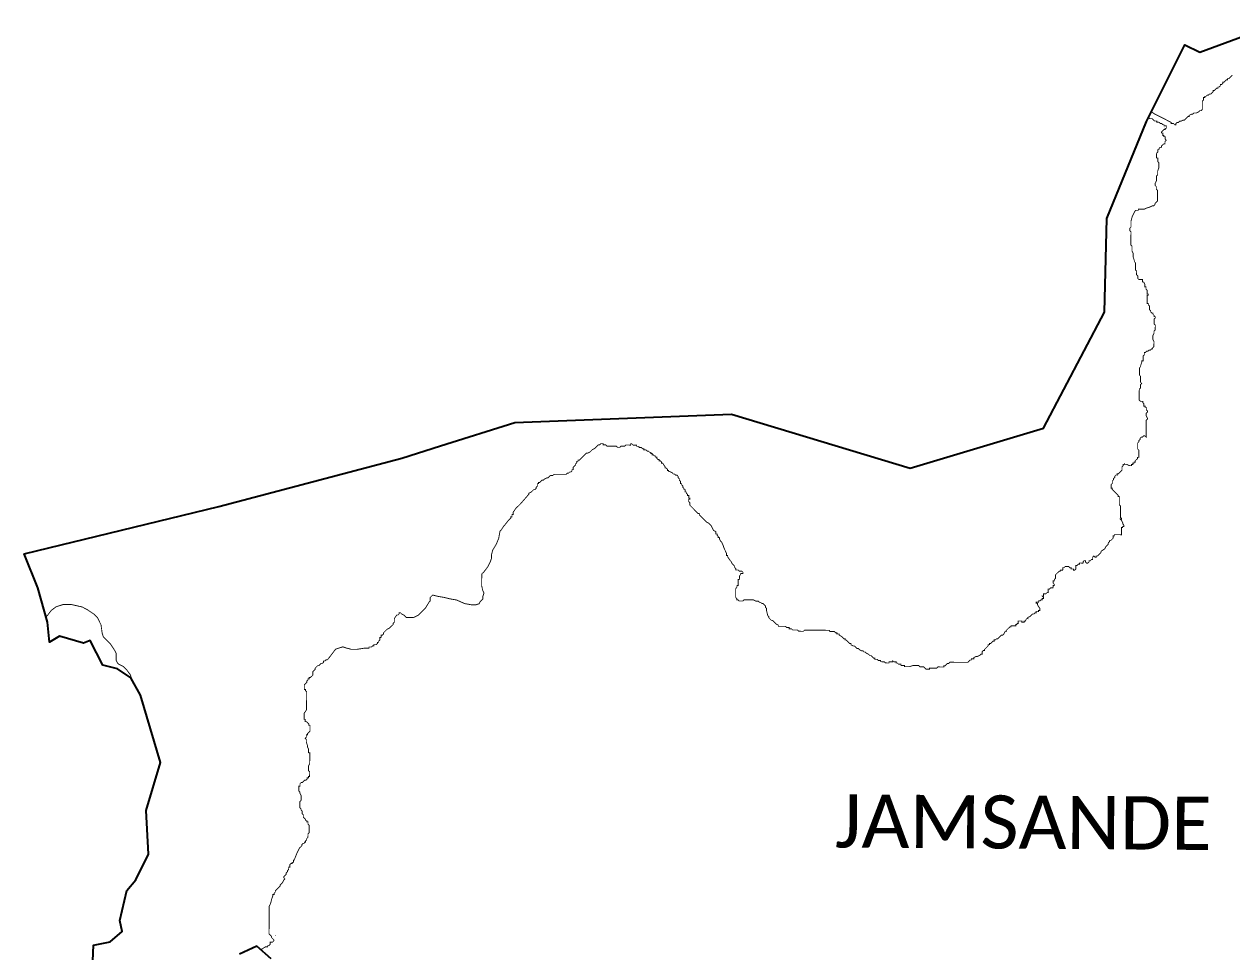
# Model space of a CAD drawing. Header units: metres. Extents: x 325786 to 333768, y 1808927 to 1815015.
# Drawn here: x 325983 to 330076, y 1811578 to 1814723 of the extents above; entities that cross this region are included whole.
import ezdxf

# ---------------------------------------------------------------- set-up
doc = ezdxf.new("R2010")
doc.units = ezdxf.units.M
for name, color, linetype in [('HAZARDS LINE', 1, 'Continuous'), ('village', 3, 'Continuous'), ('VILLAGE NAME', 250, 'Continuous')]:
    doc.layers.add(name, color=color, linetype=linetype)
doc.styles.get("Standard").update_dxf_attribs({"font": 'simplex.shx'})

msp = doc.modelspace()

# ---------------------------------------------------------------- linework, layer by layer
at = {"layer": 'HAZARDS LINE', "lineweight": 18, "const_width": 3}
for points in [[(330077.6, 1814550.1), (330073.5, 1814546.1), (330069.5, 1814542), (330065.4, 1814538), (330061.3, 1814538.1), (330061.3, 1814534), (330057.3, 1814534), (330053.2, 1814530), (330049.1, 1814526), (330045.1, 1814526.1), (330045.1, 1814522), (330041, 1814518), (330036.9, 1814518), (330036.9, 1814514), (330032.8, 1814510), (330028.8, 1814510), (330028.8, 1814506), (330024.7, 1814506), (330020.6, 1814502), (330016.6, 1814498), (330012.5, 1814498), (330012.5, 1814494), (330008.4, 1814489.9), (330004.3, 1814485.9), (330000.3, 1814486), (329996.2, 1814482), (329992.2, 1814482), (329988.1, 1814478), (329984.1, 1814478), (329984, 1814474), (329980, 1814474), (329980, 1814470), (329979.9, 1814465.9), (329975.9, 1814461.9), (329975.8, 1814457.9), (329975.8, 1814453.8), (329975.8, 1814449.8), (329975.7, 1814445.7), (329975.7, 1814441.7), (329975.7, 1814437.6), (329975.6, 1814433.6), (329971.6, 1814429.6), (329967.5, 1814429.6), (329963.5, 1814425.6), (329955.3, 1814421.6), (329951.3, 1814421.7), (329947.3, 1814421.7), (329943.2, 1814417.7), (329939.1, 1814417.7), (329931, 1814413.7), (329931, 1814409.7), (329927, 1814409.7), (329922.9, 1814405.7), (329918.8, 1814401.7), (329914.7, 1814397.7), (329910.7, 1814397.7), (329902.6, 1814393.7), (329898.5, 1814393.8), (329894.5, 1814389.7), (329890.4, 1814389.8), (329886.3, 1814385.8), (329886.3, 1814381.7), (329882.3, 1814381.8), (329878.3, 1814385.8), (329874.2, 1814385.9), (329870.2, 1814385.9), (329870.2, 1814389.9), (329813.8, 1814418.7), (329802.6, 1814425.8)], [(329793, 1814406.7), (329793.5, 1814406.7), (329797.5, 1814402.6), (329801.6, 1814402.6), (329805.6, 1814402.6), (329809.6, 1814398.5), (329813.6, 1814394.4), (329817.7, 1814394.4), (329821.7, 1814394.3), (329821.7, 1814390.3), (329825.7, 1814390.3), (329829.8, 1814390.2), (329833.8, 1814386.2), (329837.8, 1814386.1), (329841.8, 1814382.1), (329845.9, 1814382), (329845.9, 1814378), (329849.9, 1814378), (329853.9, 1814377.9), (329853.9, 1814373.9), (329853.9, 1814369.8), (329849.8, 1814369.9), (329849.8, 1814365.8), (329845.8, 1814365.9), (329841.7, 1814361.8), (329837.6, 1814357.8), (329837.6, 1814353.8), (329841.6, 1814353.8), (329841.6, 1814349.7), (329841.6, 1814345.7), (329845.6, 1814345.6), (329845.6, 1814341.6), (329849.6, 1814341.6), (329849.6, 1814337.5), (329849.6, 1814333.5), (329853.6, 1814329.4), (329849.5, 1814325.4), (329849.4, 1814317.3), (329845.4, 1814317.3), (329837.2, 1814309.3), (329837.2, 1814305.3), (329833.2, 1814305.3), (329829.1, 1814301.3), (329829.1, 1814297.3), (329825, 1814297.3), (329825, 1814293.2), (329825, 1814289.2), (329820.9, 1814285.2), (329820.8, 1814281.1), (329820.8, 1814277.1), (329820.8, 1814273.1), (329820.8, 1814269), (329824.8, 1814269), (329824.8, 1814264.9), (329824.7, 1814260.9), (329824.7, 1814256.9), (329828.7, 1814252.8), (329828.7, 1814248.7), (329828.7, 1814244.7), (329828.6, 1814240.7), (329828.6, 1814236.6), (329824.5, 1814224.5), (329824.4, 1814220.5), (329824.4, 1814216.4), (329824.4, 1814212.4), (329820.3, 1814208.4), (329820.3, 1814204.3), (329820.2, 1814200.3), (329820.2, 1814192.2), (329816.1, 1814184.1), (329816, 1814180.1), (329816, 1814176.1), (329820, 1814172), (329820, 1814167.9), (329819.9, 1814163.9), (329824, 1814159.8), (329823.9, 1814155.8), (329823.9, 1814151.7), (329823.9, 1814147.7), (329823.8, 1814139.6), (329823.8, 1814135.6), (329823.7, 1814131.5), (329823.7, 1814127.5), (329823.7, 1814123.4), (329819.6, 1814119.4), (329815.5, 1814115.4), (329815.5, 1814111.4), (329811.4, 1814107.4), (329807.4, 1814107.4), (329799.3, 1814103.4), (329787.1, 1814099.5), (329779, 1814095.5), (329774.9, 1814095.5), (329770.9, 1814095.5), (329766.9, 1814095.6), (329762.8, 1814095.6), (329758.8, 1814095.6), (329758.7, 1814091.6), (329754.7, 1814091.6), (329750.7, 1814091.6), (329746.6, 1814087.6), (329742.5, 1814079.6), (329738.4, 1814071.5), (329734.2, 1814055.4), (329734.2, 1814051.3), (329734.1, 1814047.3), (329734.1, 1814043.3), (329734.1, 1814039.2), (329734.1, 1814035.2), (329730, 1814031.2), (329729.9, 1814027.1), (329729.9, 1814023.1), (329733.9, 1814019), (329733.9, 1814015), (329733.9, 1814010.9), (329733.8, 1813998.8), (329733.7, 1813990.7), (329733.7, 1813986.7), (329733.6, 1813982.6), (329733.6, 1813978.6), (329733.6, 1813974.5), (329737.6, 1813970.5), (329737.6, 1813966.4), (329737.5, 1813962.4), (329737.5, 1813958.3), (329737.5, 1813954.3), (329741.5, 1813946.2), (329741.4, 1813934), (329745.3, 1813921.9), (329745.3, 1813917.8), (329749.3, 1813913.8), (329749.2, 1813905.7), (329749.2, 1813901.6), (329749.1, 1813893.5), (329749.1, 1813889.5), (329753.1, 1813885.4), (329753.1, 1813881.4), (329753, 1813877.3), (329753, 1813873.3), (329757, 1813869.2), (329757, 1813865.2), (329757, 1813861.1), (329761, 1813857.1), (329765, 1813857), (329769.1, 1813857), (329773.1, 1813857), (329773.1, 1813852.9), (329773, 1813848.9), (329777.1, 1813848.8), (329781.1, 1813840.7), (329781, 1813836.7), (329781, 1813832.6), (329785, 1813832.6), (329785, 1813828.6), (329785, 1813824.5), (329789, 1813820.5), (329789, 1813816.4), (329788.9, 1813812.4), (329788.9, 1813808.3), (329792.9, 1813808.3), (329792.9, 1813804.2), (329788.9, 1813804.3), (329788.8, 1813800.2), (329788.8, 1813796.2), (329788.8, 1813792.1), (329788.7, 1813788.1), (329788.7, 1813780), (329788.7, 1813776), (329792.7, 1813775.9), (329792.7, 1813771.9), (329796.7, 1813767.8), (329796.6, 1813763.8), (329796.6, 1813755.7), (329800.6, 1813751.6), (329800.6, 1813747.6), (329804.6, 1813743.5), (329808.6, 1813743.5), (329808.6, 1813739.4), (329812.6, 1813735.4), (329812.6, 1813731.3), (329816.6, 1813731.3), (329816.6, 1813727.2), (329812.5, 1813723.2), (329812.5, 1813719.2), (329812.4, 1813715.1), (329812.4, 1813711.1), (329812.4, 1813707.1), (329816.4, 1813703), (329816.4, 1813698.9), (329816.3, 1813694.9), (329816.3, 1813690.9), (329816.3, 1813686.8), (329812.2, 1813682.8), (329812.2, 1813678.8), (329812.1, 1813674.7), (329808, 1813666.7), (329808, 1813662.6), (329807.9, 1813654.5), (329811.9, 1813646.4), (329811.9, 1813642.4), (329811.8, 1813638.3), (329811.8, 1813634.3), (329811.8, 1813630.2), (329807.7, 1813626.2), (329807.7, 1813622.2), (329803.6, 1813622.2), (329799.6, 1813618.2), (329795.5, 1813618.2), (329791.4, 1813614.2), (329787.4, 1813614.3), (329783.3, 1813610.2), (329779.3, 1813610.3), (329779.3, 1813606.2), (329779.2, 1813602.2), (329775.2, 1813598.2), (329775.1, 1813594.1), (329775.1, 1813586), (329775, 1813582), (329771, 1813582), (329771, 1813578), (329766.8, 1813565.9), (329766.8, 1813561.9), (329762.7, 1813557.8), (329762.7, 1813553.8), (329762.6, 1813541.7), (329762.6, 1813537.6), (329762.5, 1813533.6), (329766.5, 1813529.5), (329766.5, 1813525.5), (329766.4, 1813517.4), (329766.4, 1813509.3), (329770.4, 1813505.2), (329766.3, 1813501.2), (329766.3, 1813497.2), (329766.3, 1813493.1), (329766.2, 1813489.1), (329762.2, 1813485.1), (329762.1, 1813481), (329762.1, 1813477), (329762.1, 1813472.9), (329762, 1813464.8), (329762, 1813460.8), (329761.9, 1813456.8), (329761.9, 1813452.7), (329761.9, 1813448.7), (329765.9, 1813444.6), (329769.9, 1813444.6), (329774, 1813444.5), (329773.9, 1813440.5), (329777.9, 1813436.4), (329777.9, 1813432.4), (329777.9, 1813428.3), (329781.9, 1813428.3), (329781.9, 1813424.3), (329785.9, 1813424.2), (329785.9, 1813420.2), (329785.9, 1813416.1), (329789.9, 1813412.1), (329789.9, 1813408), (329785.8, 1813404), (329785.8, 1813400), (329785.7, 1813395.9), (329789.7, 1813387.8), (329789.7, 1813383.8), (329785.6, 1813379.8), (329785.6, 1813375.7), (329785.5, 1813367.6), (329785.5, 1813363.6), (329785.4, 1813359.5), (329785.4, 1813355.5), (329785.4, 1813351.5), (329785.3, 1813347.4), (329785.3, 1813343.4), (329785.3, 1813335.3), (329785.2, 1813331.2), (329785.2, 1813327.2), (329785.2, 1813323.2), (329781.1, 1813327.2), (329777.1, 1813327.3), (329773, 1813323.2), (329769, 1813323.3), (329764.9, 1813319.3), (329764.9, 1813315.2), (329760.8, 1813311.2), (329760.8, 1813307.2), (329756.7, 1813303.2), (329756.6, 1813295.1), (329756.6, 1813291), (329756.6, 1813287), (329756.5, 1813282.9), (329760.6, 1813278.9), (329760.5, 1813274.8), (329760.5, 1813270.8), (329760.5, 1813266.7), (329760.4, 1813262.7), (329760.4, 1813258.7), (329760.4, 1813254.6), (329756.3, 1813254.6), (329756.3, 1813250.6), (329752.2, 1813246.6), (329748.2, 1813242.6), (329748.1, 1813238.5), (329744.1, 1813238.6), (329744, 1813234.5), (329740, 1813234.5), (329740, 1813230.5), (329735.9, 1813230.5), (329735.9, 1813226.5), (329731.9, 1813226.5), (329727.8, 1813226.6), (329719.8, 1813230.7), (329715.7, 1813230.7), (329711.7, 1813230.7), (329711.7, 1813234.8), (329711.7, 1813230.7), (329707.6, 1813230.8), (329707.6, 1813226.7), (329703.5, 1813222.7), (329703.5, 1813218.7), (329703.5, 1813214.6), (329703.4, 1813210.6), (329699.4, 1813206.6), (329695.3, 1813202.5), (329691.2, 1813198.5), (329687.2, 1813198.6), (329687.1, 1813194.5), (329683.1, 1813194.6), (329679, 1813190.5), (329679, 1813186.5), (329674.9, 1813182.5), (329674.9, 1813178.4), (329670.8, 1813174.4), (329670.8, 1813170.4), (329670.8, 1813166.3), (329666.7, 1813162.3), (329666.6, 1813158.3), (329666.6, 1813154.2), (329666.6, 1813150.2), (329670.6, 1813150.2), (329670.6, 1813146.1), (329674.6, 1813142.1), (329678.6, 1813138), (329682.6, 1813133.9), (329686.6, 1813129.8), (329690.7, 1813125.8), (329690.6, 1813121.7), (329694.7, 1813121.7), (329694.6, 1813117.6), (329694.6, 1813113.6), (329694.6, 1813109.6), (329694.5, 1813105.5), (329694.5, 1813101.5), (329694.5, 1813097.4), (329694.4, 1813093.4), (329698.5, 1813089.3), (329698.4, 1813081.2), (329698.4, 1813077.2), (329698.3, 1813069.1), (329698.3, 1813065.1), (329698.2, 1813061), (329698.2, 1813057), (329698.2, 1813052.9), (329698.1, 1813048.9), (329702.2, 1813048.8), (329702.2, 1813044.8), (329698.1, 1813044.8), (329702.1, 1813040.8), (329706.1, 1813032.6), (329706.1, 1813028.6), (329710.1, 1813024.5), (329710.1, 1813020.5), (329706, 1813020.5), (329706, 1813016.5), (329701.9, 1813016.5), (329701.9, 1813012.5), (329701.9, 1813008.4), (329701.8, 1813004.4), (329701.8, 1813000.3), (329701.8, 1812996.3), (329701.8, 1812992.2), (329697.7, 1812992.3), (329693.7, 1812992.3), (329689.6, 1812992.3), (329685.6, 1812992.4), (329681.5, 1812992.4), (329677.5, 1812992.4), (329677.5, 1812988.4), (329673.4, 1812988.4), (329673.4, 1812984.4), (329673.4, 1812980.3), (329669.3, 1812976.3), (329665.2, 1812972.3), (329661.2, 1812972.3), (329661.1, 1812968.3), (329657.1, 1812964.3), (329657, 1812960.2), (329653, 1812956.2), (329648.9, 1812952.2), (329644.8, 1812944.2), (329632.6, 1812936.2), (329632.6, 1812932.1), (329628.5, 1812928.1), (329624.4, 1812924.1), (329620.3, 1812920.1), (329616.3, 1812920.1), (329616.3, 1812916.1), (329612.2, 1812916.1), (329608.2, 1812920.2), (329604.1, 1812916.2), (329604.1, 1812912.1), (329604.1, 1812908.1), (329600, 1812908.1), (329596, 1812904.1), (329591.9, 1812904.1), (329591.9, 1812900.1), (329587.8, 1812896.1), (329583.8, 1812896.1), (329579.8, 1812900.2), (329579.8, 1812904.2), (329575.7, 1812904.3), (329571.7, 1812900.3), (329571.6, 1812896.2), (329567.6, 1812896.2), (329563.6, 1812896.3), (329559.5, 1812896.3), (329559.5, 1812892.3), (329555.4, 1812892.3), (329551.4, 1812888.3), (329547.3, 1812888.3), (329547.3, 1812884.3), (329547.3, 1812880.2), (329547.2, 1812876.2), (329543.2, 1812872.2), (329539.1, 1812872.2), (329539.1, 1812876.2), (329535.1, 1812876.3), (329531.1, 1812876.3), (329531.1, 1812880.3), (329527.1, 1812880.4), (329523, 1812884.5), (329519, 1812884.5), (329515, 1812884.5), (329510.9, 1812884.5), (329506.8, 1812880.5), (329502.8, 1812880.6), (329502.8, 1812876.5), (329502.7, 1812872.5), (329498.7, 1812872.5), (329494.7, 1812872.5), (329494.6, 1812868.5), (329490.6, 1812868.5), (329486.5, 1812864.5), (329482.4, 1812860.5), (329478.4, 1812856.5), (329478.3, 1812852.5), (329478.3, 1812848.4), (329478.3, 1812844.4), (329474.2, 1812840.4), (329474.2, 1812836.3), (329470.1, 1812836.3), (329470.1, 1812832.3), (329470.1, 1812828.3), (329474.1, 1812824.2), (329474, 1812820.1), (329470, 1812820.2), (329470, 1812816.1), (329469.9, 1812812.1), (329465.9, 1812812.1), (329461.8, 1812812.1), (329457.8, 1812808.1), (329453.7, 1812808.2), (329453.7, 1812804.1), (329453.7, 1812800.1), (329453.6, 1812796), (329449.6, 1812796.1), (329445.5, 1812792.1), (329441.5, 1812792.1), (329437.4, 1812792.1), (329437.4, 1812788.1), (329437.4, 1812784), (329433.3, 1812784.1), (329437.3, 1812780), (329437.3, 1812775.9), (329433.3, 1812776), (329433.2, 1812771.9), (329429.2, 1812772), (329425.1, 1812768), (329421.1, 1812768), (329421, 1812763.9), (329417, 1812764), (329413, 1812764), (329412.9, 1812760), (329417, 1812759.9), (329416.9, 1812755.9), (329420.9, 1812747.8), (329424.9, 1812743.7), (329424.9, 1812739.7), (329424.9, 1812735.6), (329420.8, 1812735.6), (329420.8, 1812731.6), (329416.8, 1812731.6), (329412.7, 1812731.7), (329412.7, 1812727.6), (329408.6, 1812727.6), (329404.6, 1812723.6), (329400.5, 1812723.7), (329396.4, 1812719.7), (329392.4, 1812715.6), (329384.3, 1812711.7), (329384.2, 1812707.6), (329380.2, 1812707.7), (329376.1, 1812699.6), (329372, 1812699.6), (329372, 1812695.6), (329368, 1812695.6), (329363.9, 1812695.6), (329364, 1812699.7), (329359.9, 1812699.7), (329355.9, 1812699.8), (329351.8, 1812699.8), (329351.8, 1812695.7), (329351.8, 1812691.7), (329347.7, 1812691.7), (329347.7, 1812687.7), (329343.6, 1812687.7), (329343.6, 1812683.7), (329339.6, 1812683.7), (329335.5, 1812683.7), (329331.5, 1812683.8), (329327.4, 1812683.8), (329327.4, 1812679.8), (329323.4, 1812679.8), (329319.3, 1812675.8), (329311.1, 1812667.8), (329311.1, 1812663.7), (329307.1, 1812663.7), (329303, 1812655.7), (329298.9, 1812651.7), (329294.9, 1812651.7), (329286.7, 1812643.7), (329282.6, 1812639.7), (329278.6, 1812639.7), (329274.5, 1812635.7), (329270.5, 1812635.7), (329270.4, 1812631.7), (329266.4, 1812631.7), (329262.3, 1812627.7), (329258.3, 1812623.7), (329254.2, 1812623.7), (329254.2, 1812619.7), (329250.1, 1812619.7), (329250.1, 1812615.7), (329246, 1812611.6), (329242, 1812607.6), (329237.9, 1812603.6), (329237.9, 1812599.6), (329233.8, 1812599.6), (329229.7, 1812595.6), (329229.7, 1812591.6), (329229.7, 1812587.5), (329225.6, 1812587.5), (329221.6, 1812583.5), (329213.4, 1812579.6), (329209.4, 1812579.6), (329201.3, 1812575.6), (329201.3, 1812571.6), (329197.2, 1812571.6), (329193.2, 1812571.6), (329193.1, 1812567.6), (329189.1, 1812567.6), (329185, 1812563.6), (329180.9, 1812559.6), (329176.9, 1812559.6), (329172.9, 1812559.6), (329168.8, 1812559.7), (329164.8, 1812559.7), (329160.7, 1812559.7), (329156.7, 1812559.8), (329152.7, 1812559.8), (329148.6, 1812559.8), (329144.6, 1812559.9), (329140.5, 1812559.9), (329136.5, 1812559.9), (329132.4, 1812560), (329128.4, 1812560), (329120.3, 1812560.1), (329116.2, 1812556), (329112.2, 1812556.1), (329108.1, 1812552.1), (329104, 1812548), (329100, 1812548.1), (329100, 1812544), (329095.9, 1812544.1), (329091.9, 1812544.1), (329087.8, 1812544.1), (329083.8, 1812544.2), (329079.8, 1812544.2), (329075.7, 1812540.2), (329071.6, 1812540.2), (329067.6, 1812540.2), (329063.6, 1812540.3), (329055.5, 1812540.3), (329051.4, 1812540.4), (329051.4, 1812536.3), (329047.4, 1812536.4), (329043.3, 1812536.4), (329039.3, 1812536.4), (329035.3, 1812540.5), (329031.3, 1812544.6), (329023.2, 1812544.6), (329019.1, 1812544.7), (329015.1, 1812548.7), (329011.1, 1812548.8), (329007, 1812548.8), (329003, 1812548.8), (328998.9, 1812548.9), (328994.9, 1812548.9), (328982.7, 1812544.9), (328978.7, 1812545), (328974.7, 1812545), (328970.6, 1812545), (328966.6, 1812545.1), (328966.6, 1812549.1), (328962.6, 1812549.1), (328958.5, 1812549.2), (328954.5, 1812549.2), (328954.5, 1812553.2), (328950.5, 1812553.3), (328946.4, 1812553.3), (328942.4, 1812557.4), (328938.4, 1812557.4), (328938.4, 1812561.5), (328934.4, 1812561.5), (328930.3, 1812561.5), (328926.3, 1812565.6), (328926.3, 1812561.6), (328922.2, 1812561.6), (328918.2, 1812561.6), (328914.1, 1812561.6), (328914.1, 1812557.6), (328910.1, 1812557.6), (328906, 1812557.7), (328902, 1812557.7), (328898, 1812561.8), (328893.9, 1812561.8), (328889.9, 1812561.8), (328885.9, 1812561.9), (328885.9, 1812565.9), (328881.8, 1812565.9), (328877.8, 1812566), (328873.8, 1812570), (328869.7, 1812570.1), (328865.7, 1812570.1), (328865.7, 1812574.1), (328861.7, 1812574.2), (328857.7, 1812578.3), (328853.7, 1812582.3), (328849.6, 1812582.4), (328845.6, 1812586.4), (328837.6, 1812590.5), (328833.6, 1812594.6), (328829.5, 1812594.6), (328825.5, 1812598.7), (328821.5, 1812598.8), (328813.4, 1812602.9), (328809.4, 1812606.9), (328805.3, 1812607), (328801.3, 1812611), (328797.3, 1812615.1), (328793.3, 1812615.1), (328785.2, 1812619.2), (328785.3, 1812623.3), (328781.2, 1812623.3), (328777.2, 1812627.4), (328773.2, 1812631.5), (328769.2, 1812635.5), (328765.1, 1812635.6), (328765.2, 1812639.6), (328761.1, 1812639.6), (328757.1, 1812643.7), (328753.1, 1812647.8), (328745.1, 1812651.9), (328745.1, 1812655.9), (328741, 1812656), (328737, 1812656), (328737, 1812660.1), (328733, 1812660.1), (328729, 1812664.2), (328724.9, 1812664.2), (328720.9, 1812664.2), (328716.8, 1812664.3), (328712.8, 1812664.3), (328712.8, 1812668.3), (328708.8, 1812668.4), (328704.8, 1812668.4), (328700.7, 1812668.4), (328692.6, 1812668.5), (328688.6, 1812668.5), (328684.5, 1812668.5), (328680.5, 1812668.6), (328676.5, 1812668.6), (328672.4, 1812668.6), (328668.4, 1812668.7), (328664.3, 1812668.7), (328660.3, 1812668.7), (328656.2, 1812668.8), (328652.2, 1812668.8), (328648.2, 1812668.8), (328644.1, 1812668.9), (328640.1, 1812668.9), (328636, 1812668.9), (328632, 1812668.9), (328627.9, 1812669), (328623.9, 1812665), (328619.8, 1812665), (328615.8, 1812665), (328611.7, 1812665.1), (328607.7, 1812665.1), (328603.7, 1812669.2), (328599.7, 1812669.2), (328595.6, 1812669.2), (328591.6, 1812669.3), (328587.5, 1812669.3), (328583.5, 1812673.4), (328579.5, 1812673.4), (328575.4, 1812673.4), (328575.5, 1812677.5), (328571.4, 1812677.5), (328567.4, 1812677.5), (328563.4, 1812681.6), (328559.3, 1812681.6), (328555.3, 1812681.7), (328551.2, 1812681.7), (328547.2, 1812681.7), (328543.2, 1812681.8), (328539.1, 1812681.8), (328539.1, 1812685.8), (328531.1, 1812689.9), (328527.1, 1812694), (328519.1, 1812702.2), (328515, 1812702.2), (328511, 1812706.3), (328507, 1812710.3), (328507, 1812714.4), (328503, 1812718.5), (328499.1, 1812734.7), (328499.2, 1812742.8), (328495.1, 1812746.8), (328495.2, 1812750.9), (328491.2, 1812754.9), (328487.1, 1812759), (328483.1, 1812759.1), (328479.1, 1812763.1), (328475.1, 1812763.2), (328471, 1812767.2), (328463, 1812767.3), (328454.9, 1812771.4), (328450.9, 1812771.4), (328442.8, 1812771.5), (328438.7, 1812771.5), (328430.6, 1812771.6), (328426.6, 1812771.6), (328422.6, 1812771.6), (328418.5, 1812767.6), (328414.4, 1812767.7), (328410.4, 1812767.7), (328406.4, 1812767.7), (328402.4, 1812771.8), (328398.3, 1812771.8), (328398.3, 1812775.9), (328394.3, 1812780), (328394.4, 1812784), (328394.4, 1812788), (328394.4, 1812792.1), (328394.5, 1812796.1), (328394.5, 1812800.2), (328394.5, 1812804.2), (328394.5, 1812808.3), (328398.7, 1812816.3), (328398.7, 1812820.4), (328402.7, 1812820.3), (328402.8, 1812824.4), (328402.8, 1812828.4), (328402.8, 1812832.4), (328402.9, 1812836.5), (328402.9, 1812840.5), (328406.9, 1812840.5), (328407, 1812844.5), (328407, 1812848.6), (328407, 1812852.6), (328411.1, 1812856.6), (328411.1, 1812860.7), (328415.2, 1812860.7), (328419.2, 1812860.6), (328419.2, 1812864.7), (328415.2, 1812868.7), (328411.2, 1812868.8), (328407.1, 1812868.8), (328403.1, 1812872.9), (328399.1, 1812872.9), (328395, 1812872.9), (328395.1, 1812877), (328391.1, 1812881.1), (328391.1, 1812885.1), (328387.1, 1812889.2), (328383.1, 1812893.3), (328379.1, 1812901.4), (328375.1, 1812905.4), (328367.1, 1812917.6), (328367.1, 1812921.7), (328363.1, 1812921.7), (328363.1, 1812925.8), (328363.1, 1812929.8), (328359.2, 1812937.9), (328355.2, 1812946), (328351.2, 1812958.2), (328347.3, 1812966.3), (328343.2, 1812970.4), (328339.3, 1812978.5), (328339.3, 1812982.5), (328335.3, 1812982.6), (328335.3, 1812986.6), (328331.3, 1812990.7), (328331.3, 1812994.7), (328327.3, 1812994.8), (328327.3, 1813002.9), (328319.3, 1813007), (328315.3, 1813015.1), (328311.3, 1813023.2), (328303.3, 1813031.3), (328295.2, 1813035.4), (328287.2, 1813043.6), (328279.2, 1813051.7), (328275.2, 1813055.8), (328271.2, 1813059.9), (328271.2, 1813063.9), (328267.2, 1813064), (328263.1, 1813068), (328259.1, 1813072.1), (328255.1, 1813076.2), (328251.1, 1813080.3), (328247.1, 1813084.3), (328243.1, 1813088.4), (328239.1, 1813092.5), (328239.1, 1813096.5), (328239.1, 1813100.6), (328235.1, 1813104.6), (328235.2, 1813108.7), (328235.2, 1813112.7), (328239.2, 1813112.7), (328239.3, 1813116.7), (328235.2, 1813116.8), (328235.3, 1813120.8), (328235.3, 1813124.9), (328231.2, 1813124.9), (328231.3, 1813128.9), (328227.3, 1813133), (328227.3, 1813137.1), (328223.2, 1813137.1), (328223.3, 1813141.1), (328223.3, 1813145.2), (328219.3, 1813145.2), (328219.3, 1813149.2), (328215.3, 1813153.3), (328215.3, 1813157.4), (328211.3, 1813161.4), (328211.3, 1813165.5), (328207.3, 1813165.5), (328207.3, 1813169.6), (328207.4, 1813173.6), (328203.3, 1813177.7), (328203.4, 1813181.7), (328199.4, 1813185.8), (328199.4, 1813189.8), (328195.4, 1813193.9), (328191.3, 1813193.9), (328187.3, 1813198), (328183.3, 1813198), (328179.3, 1813202.1), (328171.2, 1813206.2), (328167.2, 1813206.3), (328167.2, 1813210.3), (328163.2, 1813210.3), (328163.2, 1813214.4), (328159.2, 1813218.4), (328155.2, 1813218.5), (328155.2, 1813222.5), (328147.2, 1813234.7), (328143.2, 1813234.7), (328143.2, 1813238.8), (328139.2, 1813242.9), (328135.1, 1813242.9), (328135.2, 1813246.9), (328131.1, 1813247), (328127.1, 1813251), (328127.1, 1813255.1), (328123.1, 1813255.1), (328123.1, 1813259.2), (328119.1, 1813259.2), (328115.1, 1813263.3), (328111, 1813263.3), (328111.1, 1813267.3), (328107, 1813267.4), (328107, 1813271.4), (328103, 1813271.4), (328099, 1813275.5), (328095, 1813275.5), (328090.9, 1813279.6), (328086.9, 1813279.7), (328082.9, 1813279.7), (328082.9, 1813283.7), (328078.8, 1813283.8), (328074.8, 1813287.8), (328070.8, 1813287.9), (328066.7, 1813287.9), (328066.8, 1813291.9), (328062.7, 1813292), (328058.7, 1813292), (328058.7, 1813296), (328054.7, 1813296.1), (328050.6, 1813296.1), (328046.6, 1813296.1), (328042.6, 1813300.2), (328038.5, 1813300.2), (328038.5, 1813296.2), (328034.5, 1813296.2), (328030.4, 1813296.3), (328026.4, 1813296.3), (328022.3, 1813296.3), (328018.3, 1813292.3), (328014.2, 1813292.3), (328010.2, 1813292.4), (328006.1, 1813292.4), (328002.1, 1813288.4), (327998, 1813288.4), (327994, 1813288.5), (327990, 1813292.5), (327985.9, 1813292.6), (327981.9, 1813292.6), (327977.8, 1813292.6), (327973.8, 1813292.7), (327969.8, 1813292.7), (327961.7, 1813292.7), (327957.6, 1813292.8), (327953.6, 1813296.9), (327949.6, 1813296.9), (327945.5, 1813296.9), (327945.6, 1813301), (327941.5, 1813301), (327937.5, 1813301), (327933.4, 1813297), (327929.4, 1813297), (327925.3, 1813293), (327917.1, 1813285), (327909, 1813281), (327905, 1813277), (327900.9, 1813273), (327892.8, 1813269), (327888.7, 1813269.1), (327884.7, 1813265), (327880.6, 1813261), (327872.4, 1813253), (327868.4, 1813249), (327864.3, 1813245), (327860.2, 1813245), (327860.2, 1813241), (327856.2, 1813241), (327856.1, 1813237), (327852.1, 1813232.9), (327852, 1813228.9), (327848, 1813224.9), (327843.9, 1813220.9), (327843.9, 1813216.8), (327843.8, 1813212.8), (327839.8, 1813212.8), (327839.7, 1813208.8), (327835.7, 1813204.8), (327831.6, 1813204.8), (327827.6, 1813200.8), (327823.5, 1813200.8), (327819.4, 1813196.8), (327815.4, 1813196.8), (327811.4, 1813196.9), (327807.3, 1813196.9), (327803.3, 1813196.9), (327799.2, 1813197), (327791.1, 1813197), (327787.1, 1813197.1), (327783.1, 1813197.1), (327779, 1813197.1), (327774.9, 1813193.1), (327770.9, 1813193.1), (327766.9, 1813193.2), (327762.8, 1813189.2), (327758.7, 1813185.1), (327754.7, 1813185.2), (327746.6, 1813181.2), (327742.5, 1813177.2), (327738.4, 1813177.2), (327734.4, 1813173.2), (327730.3, 1813169.2), (327726.2, 1813169.2), (327726.2, 1813165.2), (327722.2, 1813165.2), (327722.1, 1813161.2), (327722.1, 1813157.1), (327718, 1813153.1), (327718, 1813149.1), (327713.9, 1813145.1), (327709.9, 1813145.1), (327701.7, 1813137.1), (327693.6, 1813133.1), (327693.6, 1813129), (327689.5, 1813125), (327665.1, 1813096.9), (327648.8, 1813080.9), (327640.6, 1813068.8), (327640.5, 1813060.7), (327636.5, 1813060.7), (327636.4, 1813052.7), (327632.4, 1813052.7), (327632.3, 1813048.6), (327628.3, 1813044.6), (327624.2, 1813040.6), (327607.9, 1813020.5), (327599.7, 1813008.5), (327595.6, 1813004.5), (327591.4, 1812980.2), (327583.1, 1812960.1), (327570.9, 1812940), (327566.7, 1812923.8), (327566.6, 1812911.7), (327562.5, 1812899.6), (327558.4, 1812891.5), (327554.3, 1812883.5), (327542, 1812867.4), (327533.9, 1812859.4), (327533.5, 1812818.9), (327537.5, 1812802.7), (327541.4, 1812794.6), (327537.3, 1812782.5), (327537.2, 1812774.4), (327529.1, 1812766.4), (327525, 1812758.4), (327512.8, 1812754.4), (327500.7, 1812754.5), (327476.5, 1812758.7), (327448.3, 1812771.1), (327424.1, 1812775.3), (327407.9, 1812779.5), (327383.7, 1812783.7), (327367.6, 1812787.9), (327363.5, 1812783.9), (327359.4, 1812779.9), (327359.3, 1812767.7), (327355.2, 1812763.7), (327343, 1812743.6), (327318.5, 1812719.5), (327302.3, 1812711.6), (327278, 1812711.7), (327270, 1812719.9), (327261.9, 1812724), (327257.9, 1812728.1), (327253.9, 1812728.1), (327253.9, 1812724.1), (327249.8, 1812720), (327245.7, 1812720.1), (327237.6, 1812708), (327237.5, 1812695.9), (327233.4, 1812691.9), (327233.4, 1812687.8), (327229.3, 1812683.8), (327225.2, 1812679.8), (327221.2, 1812675.8), (327213, 1812671.8), (327209, 1812667.8), (327204.9, 1812663.8), (327200.8, 1812659.8), (327200.8, 1812655.7), (327196.7, 1812651.7), (327192.7, 1812651.8), (327192.6, 1812643.7), (327188.6, 1812643.7), (327188.5, 1812635.6), (327184.4, 1812631.6), (327184.4, 1812627.6), (327180.4, 1812627.6), (327180.3, 1812623.5), (327176.2, 1812619.5), (327168.2, 1812619.6), (327168.1, 1812615.6), (327164.1, 1812615.6), (327160, 1812611.6), (327151.9, 1812611.6), (327151.9, 1812607.6), (327135.7, 1812607.7), (327111.4, 1812603.9), (327091.2, 1812604), (327075.1, 1812608.2), (327063, 1812612.3), (327038.7, 1812604.4), (327014.2, 1812572.3), (327010.1, 1812568.3), (327006.1, 1812568.3), (327002, 1812564.3), (326997.9, 1812564.3), (326997.9, 1812560.3), (326993.8, 1812556.2), (326989.8, 1812556.3), (326985.7, 1812552.3), (326981.6, 1812548.3), (326977.6, 1812548.3), (326973.5, 1812544.3), (326969.5, 1812540.3), (326969.4, 1812536.2), (326965.4, 1812532.2), (326961.3, 1812528.2), (326961.2, 1812516.1), (326957.1, 1812512.1), (326953, 1812508), (326949, 1812508.1), (326949, 1812504), (326944.9, 1812504.1), (326944.9, 1812500), (326940.8, 1812496), (326940.8, 1812492), (326936.7, 1812488), (326932.6, 1812483.9), (326932.5, 1812467.8), (326936.6, 1812467.7), (326936.5, 1812463.7), (326940.5, 1812459.6), (326940.1, 1812399), (326931.9, 1812386.9), (326931.7, 1812366.7), (326935.8, 1812366.7), (326935.7, 1812358.6), (326939.8, 1812358.5), (326943.8, 1812354.5), (326947.8, 1812350.4), (326947.7, 1812346.4), (326951.8, 1812346.3), (326951.6, 1812326.1), (326947.6, 1812322.1), (326943.5, 1812318.1), (326943.5, 1812314), (326939.4, 1812314.1), (326939.4, 1812306), (326935.3, 1812302), (326939.3, 1812297.9), (326939.2, 1812289.8), (326943.2, 1812277.6), (326943.1, 1812273.6), (326947.1, 1812265.5), (326947, 1812253.4), (326951.1, 1812253.3), (326950.8, 1812216.9), (326946.7, 1812208.9), (326946.6, 1812192.7), (326950.6, 1812188.6), (326950.4, 1812172.5), (326946.4, 1812172.5), (326946.4, 1812168.5), (326942.3, 1812168.5), (326942.3, 1812164.4), (326938.2, 1812160.4), (326934.2, 1812160.5), (326930.1, 1812156.5), (326926, 1812152.4), (326922, 1812152.5), (326917.9, 1812148.5), (326917.9, 1812140.4), (326913.8, 1812140.4), (326913.7, 1812124.2), (326917.7, 1812120.2), (326917.7, 1812116.1), (326921.7, 1812108), (326921.5, 1812091.8), (326917.5, 1812087.8), (326917.3, 1812067.6), (326921.3, 1812063.5), (326921.3, 1812059.5), (326925.3, 1812055.4), (326925.2, 1812047.3), (326929.2, 1812043.2), (326929.2, 1812035.2), (326933.2, 1812031.1), (326937.2, 1812027), (326937.2, 1812023), (326941.2, 1812022.9), (326941.2, 1812018.9), (326945.2, 1812018.9), (326945.2, 1812010.8), (326949.2, 1812006.7), (326949, 1811982.4), (326944.9, 1811978.4), (326944.8, 1811966.3), (326940.7, 1811962.3), (326940.7, 1811958.2), (326936.6, 1811954.2), (326936.6, 1811950.2), (326932.6, 1811950.2), (326932.5, 1811946.2), (326928.5, 1811946.2), (326924.4, 1811942.2), (326924.4, 1811938.2), (326920.3, 1811934.1), (326916.2, 1811930.1), (326912.1, 1811922.1), (326908, 1811914), (326899.8, 1811893.9), (326899.8, 1811889.8), (326895.7, 1811889.9), (326895.7, 1811881.8), (326891.6, 1811881.8), (326891.6, 1811877.8), (326887.5, 1811877.8), (326883.5, 1811873.8), (326883.4, 1811865.7), (326879.4, 1811865.7), (326879.3, 1811857.6), (326875.2, 1811853.6), (326875.2, 1811849.6), (326871.1, 1811845.6), (326871.1, 1811841.5), (326867, 1811837.5), (326862.9, 1811833.5), (326862.9, 1811829.5), (326866.9, 1811825.4), (326862.8, 1811821.4), (326858.7, 1811813.3), (326850.6, 1811805.3), (326850.6, 1811801.3), (326846.5, 1811797.2), (326842.4, 1811793.2), (326838.3, 1811789.2), (326834.3, 1811785.2), (326834.2, 1811781.2), (326830.2, 1811777.2), (326830.1, 1811773.1), (326826.1, 1811773.1), (326826.1, 1811769.1), (326821.9, 1811757), (326817.8, 1811740.9), (326813.6, 1811732.8), (326813, 1811647.9), (326812.9, 1811639.8), (326816.9, 1811635.7), (326821, 1811631.7), (326820.9, 1811627.6), (326828.9, 1811619.5), (326828.9, 1811615.4), (326824.8, 1811611.4), (326816.8, 1811611.5), (326816.7, 1811603.4), (326812.6, 1811599.4), (326808.6, 1811599.4), (326808.5, 1811595.4), (326800.5, 1811595.4), (326788.3, 1811587.4), (326782.3, 1811587.5)], [(326349.6, 1812497.6), (326343.1, 1812517.3), (326331.2, 1812533.4), (326323.2, 1812541.5), (326319.2, 1812545.5), (326311.2, 1812549.6), (326303.2, 1812553.7), (326299.2, 1812557.7), (326295.2, 1812565.8), (326295.3, 1812589.9), (326291.3, 1812598), (326283.4, 1812610.1), (326275.4, 1812622.2), (326263.4, 1812634.3), (326255.4, 1812642.4), (326251.4, 1812646.5), (326247.5, 1812658.5), (326243.6, 1812686.7), (326235.6, 1812702.8), (326231.7, 1812710.9), (326223.7, 1812719), (326219.7, 1812723), (326195.7, 1812739.2), (326179.6, 1812747.4), (326143.5, 1812755.6), (326115.3, 1812755.8), (326091.2, 1812747.9), (326075, 1812735.9), (326062.9, 1812719.9), (326056.9, 1812714)]]:
    msp.add_lwpolyline(points, dxfattribs=at)
msp.add_lwpolyline([(326832, 1811633.4), (326836, 1811633.4)], close=True, dxfattribs=at)
at = {"layer": 'village', "color": 3}
for points in [[(326212.3, 1811466.7, 0), (326217.9, 1811601, 0), (326274.6, 1811611.9, 0), (326315.1, 1811647.9, 0), (326307.6, 1811684.9, 0), (326330.7, 1811786.5, 0), (326361.8, 1811823.1, 0), (326404.3, 1811909.8, 0), (326396.7, 1812057.2, 0), (326445.2, 1812220.5, 0), (326377.5, 1812448.6, 0), (326344.3, 1812506.8, 0), (326299.7, 1812538.2, 0), (326250.3, 1812549.6, 0), (326207.3, 1812634.3, 0), (326184.3, 1812624.9, 0), (326103.1, 1812648, 0), (326069.5, 1812627.9, 0), (326061.8, 1812696.2, 0), (326029.7, 1812812.5, 0), (325983.1, 1812927.6, 0), (326643.2, 1813087.6, 0), (327263, 1813252.2, 0), (327393.6, 1813293.3, 0), (327646.2, 1813372.9, 0), (328380.4, 1813401.2, 0), (328985.4, 1813217.6, 0), (329437.4, 1813352.9, 0), (329644, 1813747.1, 0), (329652.6, 1814064.1, 0), (329786.2, 1814393.1, 0), (329916.2, 1814652.2, 0), (329967.2, 1814628.3, 0), (330225.1, 1814722.8, 0)], [(326212.3, 1811466.7, 0), (326217.9, 1811601, 0), (326274.6, 1811611.9, 0), (326315.1, 1811647.9, 0), (326307.6, 1811684.9, 0), (326330.7, 1811786.5, 0), (326361.8, 1811823.1, 0), (326404.3, 1811909.8, 0), (326396.7, 1812057.2, 0), (326445.2, 1812220.5, 0), (326377.5, 1812448.6, 0), (326344.3, 1812506.8, 0), (326299.7, 1812538.2, 0), (326250.3, 1812549.6, 0), (326207.3, 1812634.3, 0), (326184.3, 1812624.9, 0), (326103.1, 1812648, 0), (326069.5, 1812627.9, 0), (326061.8, 1812696.2, 0), (326029.7, 1812812.5, 0), (325983.1, 1812927.6, 0), (326643.2, 1813087.6, 0), (327263, 1813252.2, 0), (327393.6, 1813293.3, 0), (327646.2, 1813372.9, 0), (328380.4, 1813401.2, 0), (328985.4, 1813217.6, 0), (329437.4, 1813352.9, 0), (329644, 1813747.1, 0), (329652.6, 1814064.1, 0), (329786.2, 1814393.1, 0), (329916.2, 1814652.2, 0), (329967.2, 1814628.3, 0), (330225.1, 1814722.8, 0)], [(326819.7, 1811554.8, 0), (326771.1, 1811597.3, 0), (326713.4, 1811570.2, 0)], [(326819.7, 1811554.8, 0), (326771.1, 1811597.3, 0), (326713.4, 1811570.2, 0)]]:
    msp.add_polyline3d(points, dxfattribs=at)

# ---------------------------------------------------------------- texts
at = {"layer": 'VILLAGE NAME', "insert": (328732, 1812112.6), "char_height": 180.345, "attachment_point": 1, "rotation": 359.6139}
msp.add_mtext_dynamic_manual_height_columns('{\\fCalibri|b0|i0|c0|p34;JAMSANDE}', width=1779.605, gutter_width=901.7, heights=[0], dxfattribs=at)
msp.add_mtext_dynamic_manual_height_columns('{\\fCalibri|b0|i0|c0|p34;JAMSANDE}', width=1779.605, gutter_width=901.7, heights=[0], dxfattribs=at)

doc.saveas('drawing.dxf')
